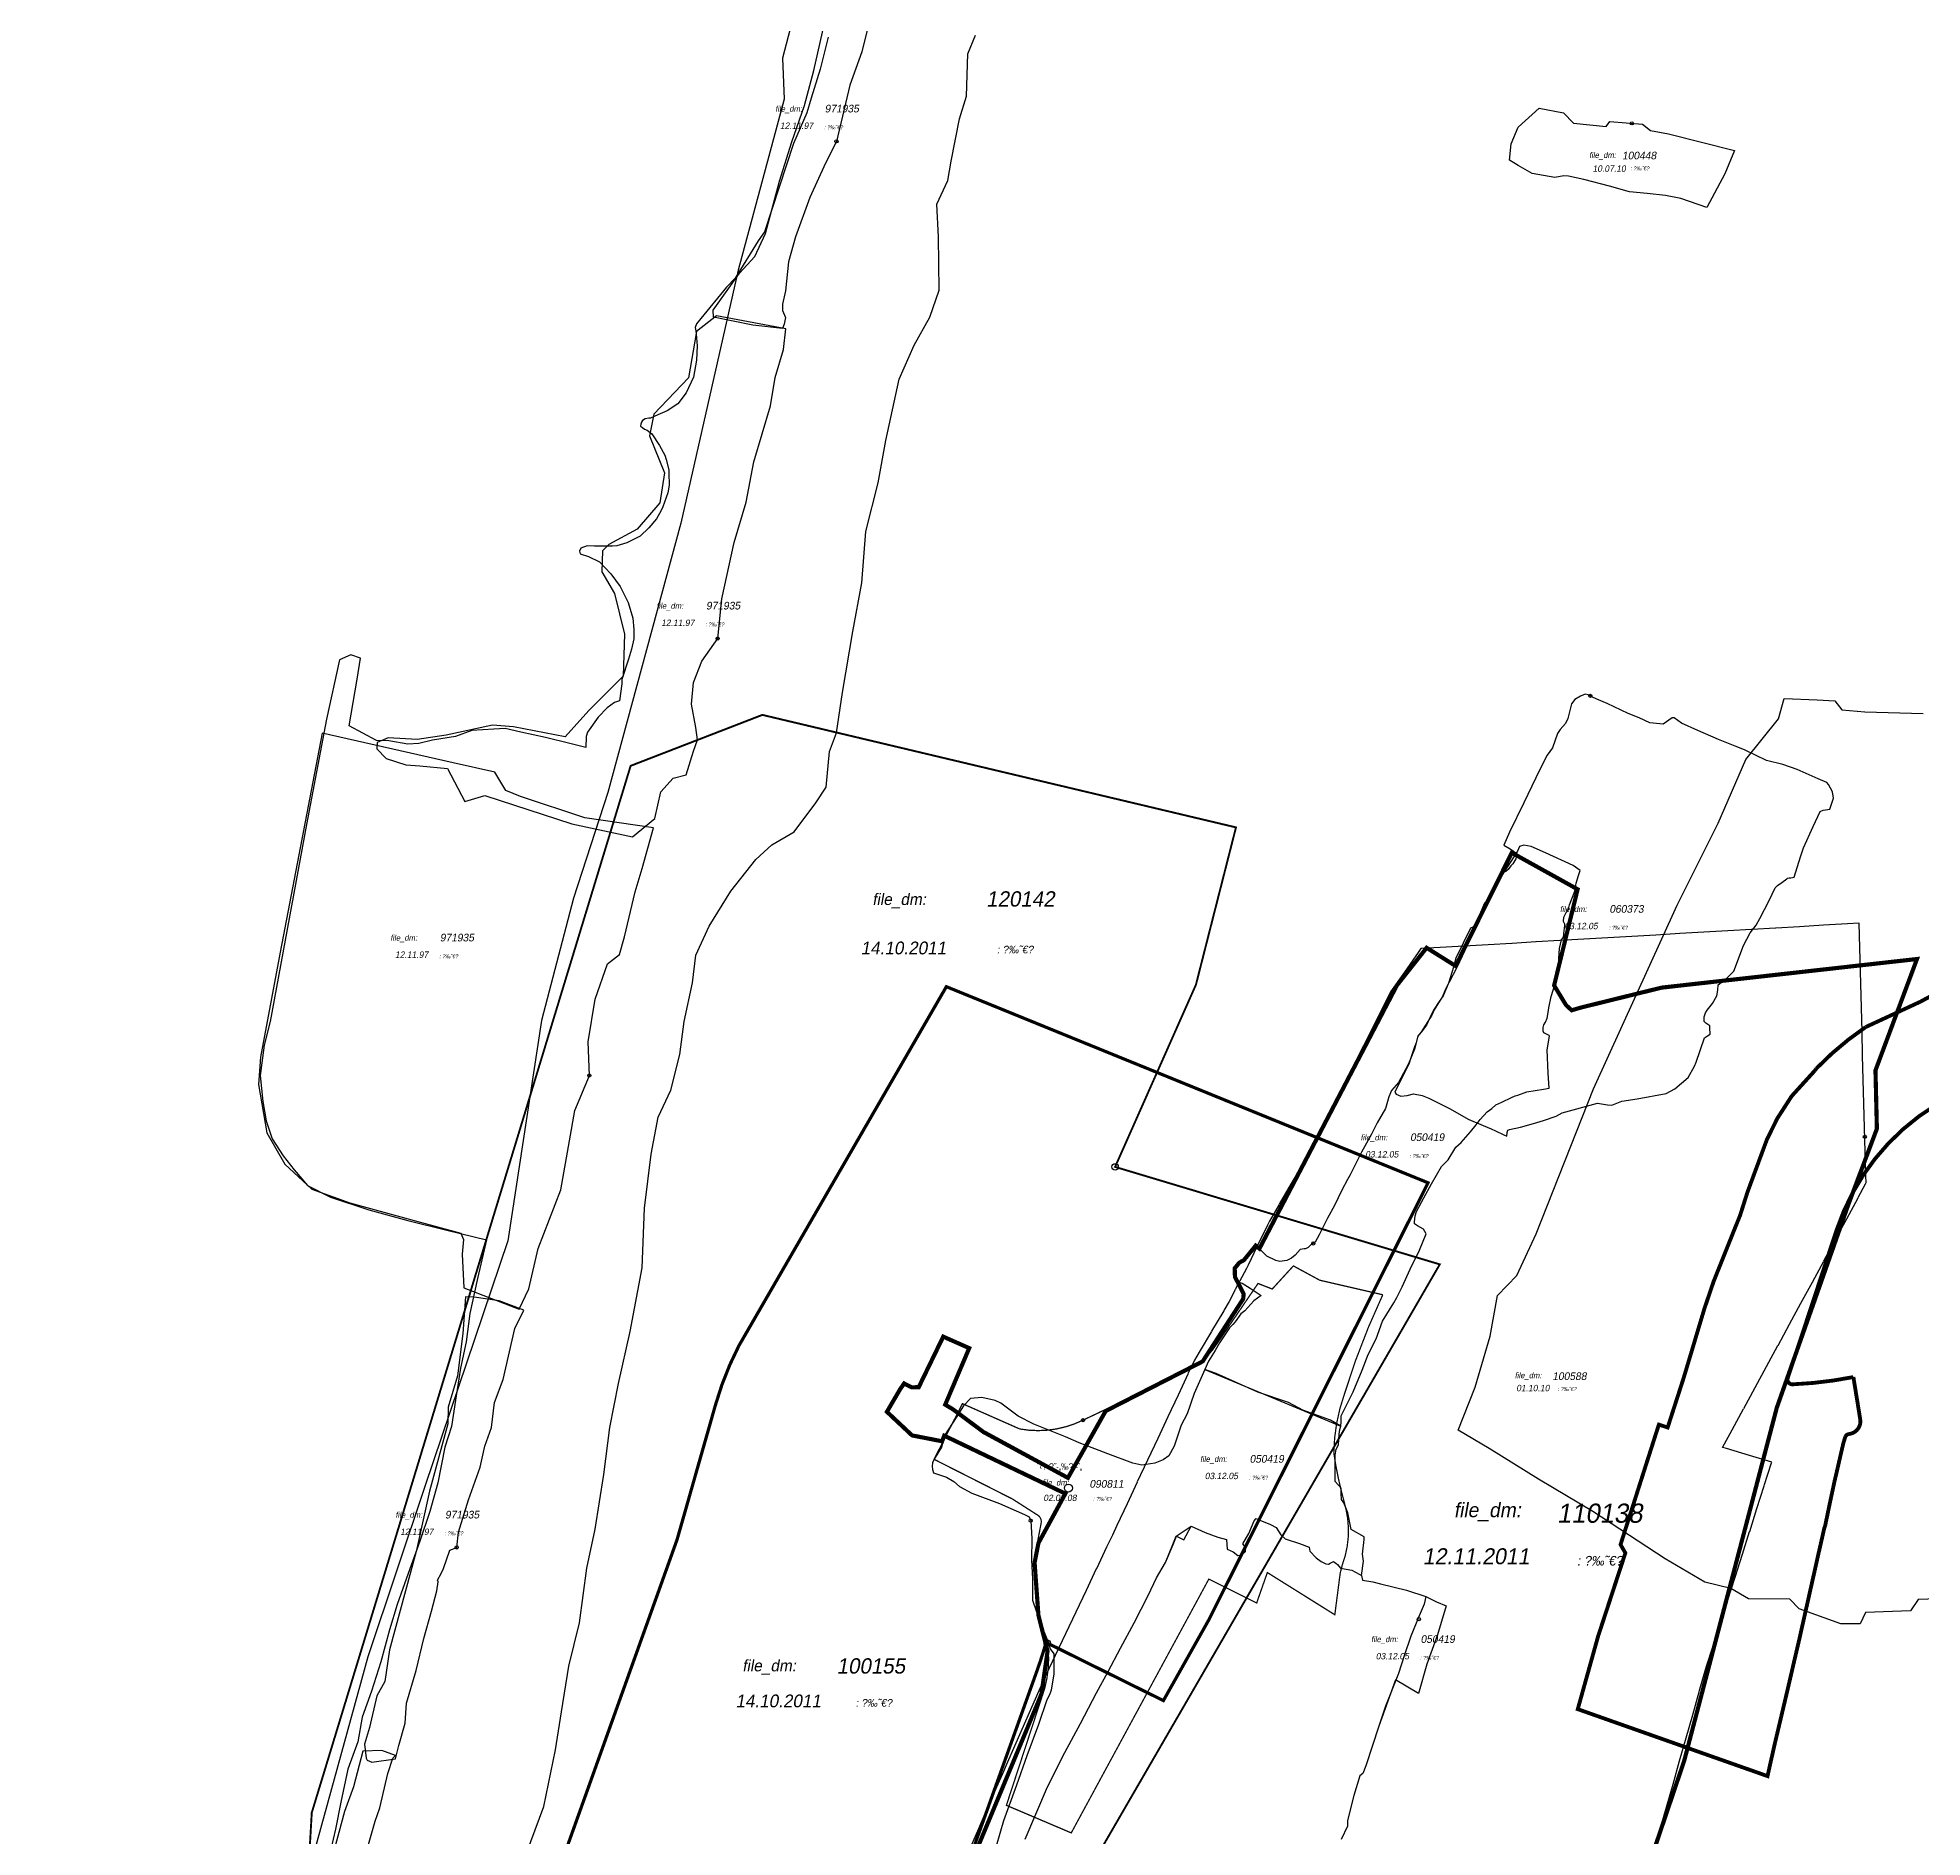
# Model space of a CAD drawing. Header units: metres. Extents: x 116000 to 284092, y 365136 to 804542.
# Drawn here: x 180128 to 183080, y 672943 to 675762 of the extents above; entities that cross this region are included whole.
import ezdxf
from ezdxf.enums import TextEntityAlignment as Align

# ---------------------------------------------------------------- set-up
doc = ezdxf.new("R2010")
doc.units = ezdxf.units.M
doc.header["$LTSCALE"] = 0.075
doc.linetypes.add('LTP001', pattern=[500, 500, 0])
for name, color, linetype in [('040669', 7, 'Continuous'), ('050419', 6, 'Continuous'), ('060373', 1, 'Continuous'), ('080610', 30, 'Continuous'), ('090457', 140, 'Continuous'), ('090811', 30, 'Continuous'), ('090812', 62, 'LTP001'), ('10', 7, 'Continuous'), ('100155', 62, 'Continuous'), ('100448', 62, 'Continuous'), ('100588', 62, 'LTP001'), ('100846', 62, 'Continuous'), ('120142', 92, 'Continuous'), ('120593', 71, 'Continuous'), ('4', 7, 'Continuous'), ('7', 7, 'Continuous'), ('971143', 5, 'Continuous'), ('971935', 5, 'Continuous'), ('GVUL MEDINA', 4, 'Continuous')]:
    doc.layers.add(name, color=color, linetype=linetype)
doc.layers.add('110138', color=71, linetype='Continuous', lineweight=20)
doc.styles.add('HEBTXT', font='HEBTXT.shx')
doc.styles.add('TECHNO', font='techno_w.shx')

# ---------------------------------------------------------------- blocks, each defined once
blk = doc.blocks.new('DM_AREA')
at = {"layer": '10'}
blk.add_circle((0, 0), 2.5, dxfattribs=at)
at = {"layer": '4', "style": 'HEBTXT', "oblique": 10}
blk.add_attdef('DATE', text='', height=10, dxfattribs=at).set_placement((9.9, 86.8), align=Align.RIGHT)
at = {"layer": '4', "style": 'HEBTXT', "oblique": 10, "flags": 8}
blk.add_attdef('DATAtxt', text='', height=6, dxfattribs=at).set_placement((41.8, 89.2), align=Align.MIDDLE)
at = {"layer": '7', "style": 'HEBTXT', "oblique": 10, "flags": 8}
blk.add_attdef('file_txt', text='', height=9, dxfattribs=at).set_placement((-28.4, 117.1), align=Align.MIDDLE)
at = {"layer": '7', "style": 'HEBTXT', "oblique": 10}
blk.add_attdef('FILE_DM', (28.1, 112.6), '', height=12, dxfattribs=at)

msp = doc.modelspace()

# ---------------------------------------------------------------- linework, layer by layer
at = {"layer": '040669', "flags": 128}
msp.add_lwpolyline([(181674.9, 672940.2), (181710.2, 673022.6), (181737.1, 673076), (181761.7, 673121.7), (181787, 673169.4), (181804.9, 673202.9), (181824.5, 673239.8), (181845.5, 673279.4), (181867.7, 673322.2), (181880.7, 673349.6), (181895, 673373.6), (181906.4, 673401.9), (181911.5, 673415), (181911.5, 673415), (181934.9, 673430.6), (181956.9, 673420.5), (181976.6, 673413.3), (181990.4, 673409.9), (181991.5, 673394.5), (182000.8, 673390.2), (182008.2, 673384.9), (182014.3, 673385.5), (182020.2, 673391), (182020.4, 673397.4), (182015.7, 673403), (182025.4, 673419.4), (182033.8, 673439.1), (182036.7, 673442.5), (182042.7, 673440.1), (182059.3, 673433.1), (182068, 673428.3), (182075.2, 673416.9), (182082.1, 673410.6), (182104.8, 673403.4), (182120, 673397.6), (182121, 673391.6), (182130.7, 673380.9), (182138.7, 673375.2), (182145.7, 673371.7), (182150.2, 673371.1), (182152.5, 673372.5), (182155, 673373.7), (182158.1, 673375.4), (182161.5, 673372.7), (182164, 673370.8), (182168.8, 673365.1), (182186.4, 673361.5), (182198.2, 673355.3), (182201.6, 673353.4), (182203.4, 673346.1), (182219.7, 673343.4), (182231.5, 673340.5), (182272.4, 673330.2), (182302.8, 673320.7), (182299.7, 673308.6), (182292.2, 673290), (182279.2, 673258.3), (182268.7, 673227.3), (182259.7, 673200.1), (182239.4, 673148.6), (182229, 673117.2), (182208.4, 673055.1), (182204.1, 673043.2), (182199.3, 673039.5), (182189.6, 673008.9), (182180.1, 672969.8), (182179.9, 672960.5), (182170, 672939.7)], dxfattribs=at)
at = {"layer": '050419', "color": 6, "flags": 128}
msp.add_lwpolyline([(182169.3, 673587.4), (182169.8, 673593.9), (182170.2, 673603.3), (182182.8, 673629.5), (182189, 673641.2), (182202.7, 673674.8), (182212.4, 673699.8), (182224.6, 673724.3), (182234.8, 673751.9), (182252.6, 673780.5), (182257.3, 673788.9), (182265.3, 673805.3), (182278.1, 673833.3), (182292.6, 673863), (182303.2, 673888.7), (182298.7, 673896.1), (182289.6, 673900.9), (182284.8, 673904.3), (182284.8, 673907.1), (182285.7, 673916.5), (182288.1, 673923.7), (182299.3, 673945.2), (182311.4, 673967.1), (182327.1, 673994), (182337.4, 674004.5), (182349.4, 674024.3), (182357.8, 674031.6), (182372.7, 674048.3), (182381.5, 674059.5), (182387.5, 674067.4), (182398.6, 674079.6), (182405.8, 674084.9), (182412.3, 674090.6), (182421.8, 674094.6), (182436.9, 674102.3), (182442.6, 674104.9), (182446.8, 674105.6), (182460.5, 674110.8), (182486.8, 674115.2), (182495.6, 674116.8), (182494.4, 674140.4), (182492.8, 674176.7), (182496, 674198.3), (182495.9, 674199.2), (182487.5, 674203.4), (182486.3, 674206), (182486.4, 674211.7), (182487.6, 674215.9), (182489.9, 674219.9), (182492.8, 674226.2), (182493.9, 674235.2), (182495.4, 674242.4), (182498.7, 674260.2), (182505.4, 674281.9), (182507.9, 674297.1), (182511.6, 674310.7), (182511, 674319.7), (182512.1, 674335.3), (182515.1, 674348.9), (182518.4, 674353.3), (182519.1, 674363.1), (182520.2, 674371.7), (182520.5, 674373.4), (182518, 674377.8), (182518.8, 674384.4), (182522.1, 674391.9), (182525.7, 674395.5), (182527.6, 674403.9), (182536, 674425.2), (182537.8, 674437.7), (182541.8, 674449.7), (182544.5, 674457.8), (182533.1, 674465.5), (182490, 674485.1), (182467.7, 674495), (182456.1, 674497.3), (182449.5, 674495), (182445.9, 674488.1), (182424.3, 674454.2), (182393.4, 674401.9), (182378.1, 674368.7), (182363.7, 674332.4), (182351, 674305.9), (182333.5, 674271.7), (182328.4, 674260.2), (182315.8, 674239.6), (182311.9, 674230.9), (182294.9, 674203.7), (182290, 674198.3), (182284.6, 674178), (182275.4, 674155), (182259.9, 674125.7), (182248.9, 674113), (182244.7, 674103.4), (182239.2, 674084.7), (182226.5, 674062.4), (182217.6, 674044.8), (182201.9, 674016.5), (182192.7, 673998.5), (182184.2, 673981), (182179.7, 673973.9), (182171, 673956.9), (182159.4, 673933), (182148.4, 673913.3), (182135.6, 673887.2), (182129.3, 673875.5), (182126.3, 673873.5), (182123.2, 673872), (182118.1, 673867.2), (182114.2, 673865.3), (182111.8, 673865.3), (182105.5, 673863.9), (182097.7, 673855), (182092.4, 673850.4), (182085.1, 673846.8), (182074, 673845.1), (182067.7, 673847), (182053.4, 673853.4), (182047.7, 673859.3), (182040.4, 673867.2), (182035.9, 673869.6), (182031.8, 673865.9), (182021.2, 673850.7), (182009.6, 673842.1), (182003.9, 673834.6), (182003.1, 673827.3), (182003.6, 673821.4), (182011.3, 673812.4), (182014.9, 673811.5), (182027.6, 673803.7), (182044.6, 673791.9), (182033.3, 673783.6), (182019.1, 673767.8), (182012.6, 673763.5), (182003.7, 673750.9), (182000.2, 673746.4), (181994.8, 673741.4), (181979.4, 673717.8), (181972.5, 673705.8), (181962.3, 673689.2), (181956.3, 673676.3)], close=True, dxfattribs=at)
for points in [[(181674.9, 672940.2), (181710.2, 673022.6), (181737.1, 673076), (181761.7, 673121.7), (181787, 673169.4), (181804.9, 673202.9), (181824.5, 673239.8), (181845.5, 673279.4), (181867.7, 673322.2), (181880.7, 673349.6), (181895, 673373.6), (181906.4, 673401.9), (181911.5, 673415), (181911.6, 673415), (181934.9, 673430.6), (181956.9, 673420.5), (181976.6, 673413.3), (181990.4, 673409.9), (181991.5, 673394.5), (182000.8, 673390.2), (182008.2, 673384.9), (182014.3, 673385.5), (182020.2, 673391), (182020.4, 673397.4), (182015.7, 673403), (182025.4, 673419.4), (182033.8, 673439.1), (182036.7, 673442.5), (182042.7, 673440.1), (182059.3, 673433.1), (182068, 673428.3), (182075.2, 673416.9), (182082.1, 673410.6), (182104.8, 673403.4), (182120, 673397.6), (182121, 673391.6), (182130.7, 673380.9), (182138.7, 673375.2), (182145.7, 673371.7), (182150.2, 673371.1), (182152.5, 673372.5), (182155, 673373.7), (182158.1, 673375.4), (182161.5, 673372.7), (182164, 673370.8), (182168.8, 673365.1), (182186.4, 673361.5), (182198.2, 673355.3), (182201.6, 673353.4), (182204.7, 673375.6), (182203.5, 673386.9), (182206.2, 673409.6), (182205.8, 673414.1), (182185.5, 673425.3), (182180.2, 673451.6), (182178.2, 673457), (182173.9, 673467.3), (182170.3, 673472.2), (182169.9, 673481.8), (182169.8, 673490.1), (182160.5, 673500.7), (182160.8, 673541.9), (182162, 673551.5), (182165.6, 673557.9), (182166.8, 673574.8), (182167.9, 673581.9), (182169.3, 673587.4), (182153, 673596.8), (182109.8, 673612.4), (182087.6, 673624.6), (182039.4, 673640.3), (181974.2, 673669.8), (181956.3, 673676.3), (181939.9, 673638.3), (181928.7, 673606.5), (181919.4, 673588.9), (181908.6, 673556.1), (181899.9, 673540.6), (181891, 673534.6), (181878, 673529.2), (181857.5, 673526.1), (181843.6, 673529.2), (181804.3, 673543.9), (181759.7, 673561.1), (181738.2, 673570.7), (181688.4, 673590.6), (181664.1, 673602.8), (181637.1, 673623.3), (181627.8, 673627.7), (181606.9, 673632.4), (181589.4, 673630.6), (181578.5, 673619.2), (181566.9, 673601), (181548.8, 673572.6), (181543.8, 673554.6), (181532.5, 673535.7), (181530.1, 673530.1), (181529.2, 673524.5), (181529.8, 673519.5), (181531.4, 673514.4), (181551.7, 673507.3), (181563.3, 673500.7), (181572.1, 673492.8), (181591.6, 673482.3), (181635, 673465.9), (181674.1, 673449), (181681.3, 673445.1), (181683.7, 673439.2), (181685.7, 673411.1), (181685.1, 673377.8), (181686.3, 673348.4), (181686.5, 673314.5), (181687.6, 673311.8), (181699.2, 673278.7), (181711.2, 673249.1), (181714.4, 673238.5), (181720.1, 673230.6), (181720, 673199.1), (181716, 673173.6), (181713.1, 673166.5), (181709.2, 673158.6), (181695.8, 673120.1), (181677.8, 673071.1), (181661.4, 673024.8), (181641.3, 672969.1), (181629.6, 672929.4)], [(181674.9, 672940.2), (181710.2, 673022.6), (181737.1, 673076), (181761.7, 673121.7), (181787, 673169.4), (181804.9, 673202.9), (181824.5, 673239.8), (181845.5, 673279.4), (181867.7, 673322.2), (181880.7, 673349.6), (181895, 673373.6), (181906.8, 673401.9), (181912, 673414.8), (181912, 673414.8), (181923.4, 673409.3), (181934.9, 673430.6), (181956.9, 673420.5), (181976.6, 673413.3), (181990.4, 673409.9), (181991.5, 673394.5), (182000.8, 673390.2), (182008.2, 673384.9), (182014.3, 673385.5), (182020.2, 673391), (182020.4, 673397.4), (182015.7, 673403), (182025.4, 673419.4), (182033.8, 673439.1), (182036.7, 673442.5), (182042.7, 673440.1), (182059.3, 673433.1), (182068, 673428.3), (182075.2, 673416.9), (182082.1, 673410.6), (182104.8, 673403.4), (182120, 673397.6), (182121, 673391.6), (182130.7, 673380.9), (182138.7, 673375.2), (182145.7, 673371.7), (182150.2, 673371.1), (182152.5, 673372.5), (182155, 673373.7), (182158.1, 673375.4), (182161.5, 673372.7), (182164, 673370.8), (182168.8, 673365.1), (182186.4, 673361.5), (182198.2, 673355.3), (182201.6, 673353.4), (182203.4, 673346.1), (182219.7, 673343.4), (182231.5, 673340.5), (182272.4, 673330.2), (182302.8, 673320.7), (182319.3, 673312.1), (182334.4, 673306), (182321, 673260.6), (182304.3, 673214.6), (182291, 673168.4), (182254.9, 673190.1), (182229, 673117.2), (182208.4, 673055.1), (182204.1, 673043.2), (182199.3, 673039.5), (182189.6, 673008.9), (182180.1, 672969.8), (182179.9, 672960.5), (182170, 672939.7)]]:
    msp.add_lwpolyline(points, dxfattribs=at)
at = {"layer": '060373', "color": 1, "flags": 128}
msp.add_lwpolyline([(182773.9, 674289.2), (182784.8, 674300), (182800.2, 674340.2), (182810.3, 674360), (182819.7, 674371.9), (182825.8, 674382.6), (182840.2, 674410.7), (182849.9, 674430.3), (182853.6, 674434.3), (182860.2, 674438.8), (182868.1, 674444.5), (182869.2, 674445.4), (182871.6, 674446), (182874.2, 674446.4), (182879.5, 674447.4), (182879.6, 674447.4), (182881.6, 674454.1), (182889.8, 674480.6), (182894.3, 674493), (182909.4, 674526.5), (182920.2, 674550), (182924.8, 674552.3), (182932.3, 674553.2), (182935.4, 674553.6), (182940.9, 674571.1), (182939.4, 674580.8), (182933.1, 674592.2), (182930.8, 674595.6), (182917.2, 674601.3), (182884.2, 674615.7), (182861.8, 674623.5), (182836.3, 674629.9), (182801.5, 674646.9), (182787.1, 674652.4), (182761.1, 674662.8), (182728.6, 674676.8), (182703.1, 674688.3), (182691.5, 674697), (182688.4, 674696.8), (182674.3, 674686.8), (182653.3, 674689.1), (182636.6, 674697), (182619.6, 674703.5), (182586.3, 674719), (182570.5, 674726.1), (182562.3, 674729.8), (182560.2, 674731.2), (182556.6, 674732.9), (182552.1, 674734), (182544.6, 674730.8), (182536, 674725.7), (182530.9, 674718.8), (182524.9, 674695.5), (182521.2, 674687.9), (182512.8, 674678.4), (182508.8, 674672.2), (182500.9, 674649.7), (182492.5, 674638.5), (182481.3, 674615.8), (182455.9, 674563.8), (182433.4, 674517.8), (182424.7, 674497.4), (182424.6, 674497.1), (182434.6, 674491.7), (182445, 674484.4), (182445.5, 674481.7), (182443.7, 674476), (182438.8, 674468.2), (182435.7, 674464.8), (182431.5, 674459.1), (182427.8, 674456.3), (182425, 674455.2), (182422.9, 674452.9), (182419.5, 674444.8), (182404.9, 674419.2), (182399.7, 674411.6), (182394.7, 674407.1), (182393.7, 674405.6), (182387.8, 674390.4), (182384.2, 674381.8), (182379.7, 674371.5), (182377.4, 674369.2), (182372.4, 674367.4), (182349.6, 674320.1), (182346, 674306.4), (182338.1, 674281.3), (182329.7, 674261.6), (182323.6, 674252.4), (182314.8, 674239.1), (182311.2, 674232.7), (182303.6, 674215.3), (182295.8, 674205), (182290.8, 674199.3), (182289.5, 674196), (182287.2, 674187.7), (182285, 674181.3), (182279.5, 674166), (182275.7, 674154.4), (182265.4, 674134), (182254.2, 674110.4), (182255.9, 674107.3), (182263.2, 674104), (182273.3, 674105.4), (182283, 674107.7), (182296.9, 674105.1), (182307.4, 674100.9), (182340.5, 674084.1), (182368.6, 674068.4), (182376.4, 674064.8), (182404.8, 674052.9), (182411.5, 674050), (182424.7, 674043.5), (182429.2, 674041.3), (182430, 674047.3), (182431.2, 674050.7), (182433.8, 674052), (182450.7, 674055.8), (182471.4, 674061.2), (182486.7, 674066.3), (182506.9, 674072.9), (182515.9, 674078.1), (182571.5, 674093.3), (182587, 674090.7), (182593.7, 674090), (182609.6, 674096.2), (182633.3, 674100.2), (182679, 674108.6), (182692.5, 674115.6), (182713.4, 674133.6), (182723.3, 674151.3), (182725.8, 674157.5), (182738.9, 674195.7), (182743.5, 674198.8), (182748, 674201.3), (182747.3, 674211.4), (182747.3, 674214.3), (182740.9, 674218.6), (182738.7, 674221.2), (182738.7, 674228.7), (182740.5, 674234.8), (182743, 674238.7), (182751.5, 674249.1), (182758.5, 674261.3), (182760.1, 674270.1), (182760.5, 674278.7), (182767.6, 674284.1), (182773.9, 674289.2)], close=True, dxfattribs=at)
at = {"layer": '090812', "const_width": 2, "flags": 128}
msp.add_lwpolyline([(181747.2, 672950.2), (181645.6, 672993.4), (181705.7, 673176.8, 0.101954), (181709.7, 673251.3, -0.104484), (181690.2, 673357.5, -0.049041), (181699.7, 673433.7, 0.060154), (181700.2, 673438.1, 0.250876), (181694.8, 673447.8), (181654.9, 673473.3), (181532.3, 673535.4), (181576.8, 673622.5), (181666.5, 673582.9, 0.160703), (181765.6, 673596.7), (181895, 673658.1), (181944.5, 673683.8, 0.09841), (181975.2, 673716.1), (182039.7, 673810.8), (182062, 673802.1), (182095.1, 673838.3), (182136.4, 673815.9), (182235.1, 673793.1, 0.035611), (182175, 673637.4, 0.081545), (182158.4, 673545.5, 0.026404), (182170, 673486.5), (182177.4, 673457.7, -0.147997), (182171.7, 673370), (182168.5, 673357.5), (182160, 673291.9), (182054.3, 673358), (182037.6, 673310.3), (181962.7, 673347.8)], format="xyb", close=True, dxfattribs=at)
at = {"layer": '100155', "color": 71, "const_width": 5}
msp.add_lwpolyline([(180818.4, 672539.3), (181128.8, 673406.7, 0.016477), (181130.8, 673413), (181190.1, 673621, -0.049701), (181226.6, 673713.2), (181551.6, 674275.7), (182306, 673968.5), (181962.7, 673284), (181891.5, 673157.4), (181707.8, 673248.5, -0.016477), (181693.7, 673204.6), (181383.3, 672337.2, -0.012513)], format="xyb", dxfattribs=at)
at = {"layer": '100448', "flags": 128}
msp.add_lwpolyline([(182479.8, 675652), (182518.4, 675644.6), (182533.6, 675628.4), (182584.9, 675622.9), (182590.7, 675630.8), (182641.8, 675626.5), (182654.4, 675616.9), (182682.8, 675611.6), (182785.9, 675585.5), (182770.9, 675548.9), (182742.7, 675496.2), (182701.7, 675510.3), (182678.1, 675515), (182649.2, 675518.1), (182621.3, 675520.8), (182590, 675529.7), (182550, 675539.8), (182525.8, 675545.1), (182518.7, 675545.7), (182504.6, 675543.4), (182469, 675549.2), (182447, 675562), (182433.7, 675570.1), (182436.1, 675596.1), (182447, 675621.8)], close=True, dxfattribs=at)
at = {"layer": '100588', "elevation": 24.8, "flags": 128}
msp.add_lwpolyline([(182669.3, 672954.4), (182741.8, 673210), (182844.4, 673530.8), (182767.4, 673554), (182991.4, 673966.8), (182992, 673968.9), (182981.2, 674375), (182294.7, 674335.3), (182247.3, 674267.5), (182166.5, 674106.6), (182114.1, 674005.5), (182057.6, 673908.4), (182024.1, 673839.5), (181994.4, 673782.5), (181940.2, 673690.6), (181811.6, 673416.6), (181707.3, 673197.4), (181641, 673046.3), (181576.5, 672898.7), (181530.7, 672792.7), (181480.9, 672678.9), (181340.4, 672145.5), (181307.4, 672108.2), (181296.1, 671985.3), (181332.4, 671892.4), (181435.4, 671855.8), (181548.9, 671834.5), (181654.7, 671850), (181827.4, 671873.7), (181954.4, 671861.5), (182033.9, 671780.8), (182307.5, 671631.4), (182361.8, 671839.4), (182397.2, 671830.4), (182400, 671844.1), (182388.6, 671850.1), (182340.3, 671880.6), (182306.8, 671921), (182294.5, 671958), (182287, 672053.6), (182287.5, 672127.5), (182290.5, 672198.1), (182297.1, 672261.2), (182319, 672398.9), (182353.6, 672390.4), (182368.2, 672442.4), (182378.5, 672476.2), (182426.7, 672465.7), (182474.5, 672454.6), (182493.1, 672450.3)], close=True, dxfattribs=at)
at = {"layer": '100846', "color": 71, "linetype": 'Continuous', "lineweight": -3, "flags": 128}
msp.add_lwpolyline([(183164.2, 673318.8), (183073.6, 673315.9), (183061.9, 673298.1), (182991.2, 673295.5), (182982.7, 673277.5), (182952.6, 673277.5), (182887.4, 673301.3), (182872.6, 673316.1), (182807.9, 673317), (182780.4, 673333), (182739.6, 673343), (182677.4, 673379.4), (182564, 673453.6), (182479.2, 673504.2), (182401.6, 673552.3), (182353.1, 673581.1), (182380, 673648.2), (182403.4, 673728.5), (182414.8, 673791.8), (182445, 673823.4), (182475.2, 673888.7), (182565.2, 674115.7), (182696.4, 674403.5), (182760.6, 674531.8), (182803.7, 674631.6), (182854.9, 674695), (182863.9, 674726.9), (182915.7, 674724.9), (182943, 674723.5), (182954.1, 674709.2), (182990, 674706.4), (183081.7, 674703.7)], dxfattribs=at)
at = {"layer": '110138', "const_width": 6.5, "flags": 128}
msp.add_lwpolyline([(181574.7, 672864.9), (181700.5, 673167.6), (181710.1, 673234.7), (181695.8, 673291), (181689.8, 673373.4), (181695.8, 673404.1), (181738, 673481.6), (181548.2, 673572.4), (181545, 673563.6), (181497.9, 673572.8), (181458.5, 673609.8), (181479.3, 673645.3), (181485.4, 673654.2), (181496.9, 673648.2), (181508.3, 673648.3), (181546.7, 673727.5), (181587.4, 673709.5), (181549.8, 673621), (181562.2, 673613.5), (181609.8, 673578.1), (181742, 673506.3), (181801.1, 673611), (181953, 673688.7), (182016.4, 673786.5), (182017.3, 673794.4), (182003.6, 673821.1), (182003.2, 673834.6), (182010.5, 673843.5), (182017.5, 673847.2), (182036.1, 673870.1), (182041.9, 673865.4), (182257.3, 674277.8), (182303.8, 674336.6), (182349.2, 674308.1), (182437.2, 674485.5), (182540.3, 674428.2), (182503.5, 674277.6), (182522.1, 674246.9), (182531, 674238.7), (182545.5, 674243), (182671.9, 674274.2), (183071.8, 674319), (183006.8, 674144.6), (183009, 674053.1), (182964.2, 673934.1), (182852.3, 673616.4), (182707.2, 673063.1), (182500.1, 672450.9)], dxfattribs=at)
at = {"layer": '120142', "const_width": 3, "flags": 128}
msp.add_lwpolyline([(182005.2, 674525.2), (181263.4, 674701.4), (181057.1, 674621.6), (180557.7, 672981.9), (180550.2, 672853.4), (180441.6, 672546.6), (181588, 672280.6), (181778.3, 672897.8), (182324.4, 673840.7), (181815.9, 673993.4), (181942.5, 674278.8)], close=True, dxfattribs=at)
at = {"layer": '120593', "color": 71, "const_width": 6}
msp.add_lwpolyline([(183129.6, 674106, 0.200589), (182945.8, 673894.2), (182869.4, 673662.7, 0.524109), (182876.8, 673652.8, 0.038871), (182972.2, 673664.2), (182981.3, 673608), (182982, 673603.4), (182982.9, 673598, -0.428119), (182965.4, 673575, 0.24342), (182959.7, 673571.1), (182958.3, 673566.6), (182956.2, 673559.7), (182955.6, 673556.9), (182952.4, 673543), (182944.9, 673510.4), (182942.6, 673500.7), (182939.3, 673485.2), (182935.2, 673466.1), (182929.8, 673440.1), (182929.3, 673437.9), (182928.9, 673435.8), (182928.1, 673431.6), (182926.6, 673427.5), (182924.2, 673416.8), (182917.6, 673387.8), (182911.6, 673360.9), (182907.4, 673342.3), (182899.8, 673308.4), (182887.1, 673251.8), (182879.8, 673220.5), (182868.5, 673171.8), (182848.1, 673085.6), (182837.7, 673039.1), (182807.3, 673049.9), (182803.7, 673051.1), (182540.5, 673144), (182572.4, 673258.3), (182612.4, 673380.4), (182615.1, 673388.6), (182607.5, 673401.8), (182667.5, 673589.7), (182681.3, 673585.2), (182691.7, 673617.4), (182704.6, 673657.4), (182706.6, 673663.6), (182738.8, 673771.2), (182753.7, 673815.1), (182794.8, 673917.6), (182806.4, 673954.1), (182836.8, 674036.4), (182853.1, 674069.4), (182875.5, 674104.2), (182912, 674144.4, -0.001603), (182914.1, 674147.4, -0.05219), (182991.4, 674212.4), (183077.5, 674252.3), (183148.4, 674290.9)], format="xyb", dxfattribs=at)
at = {"layer": '971143', "color": 5, "flags": 128}
for points in [[(181366.3, 675763.1), (181354, 675713.1), (181339.6, 675667.2), (181333, 675644.5), (181312.2, 675596.3), (181289.5, 675528.2), (181266.5, 675458), (181257, 675443.9), (181220.9, 675385.3), (181207.4, 675371.3), (181167, 675322.3), (181160, 675314.1), (181158.2, 675308.1), (181159, 675303.2), (181159.7, 675298.3), (181161.1, 675279.3), (181160.3, 675257.1), (181155.3, 675230.3), (181144.2, 675206.1), (181130.8, 675188.5), (181114.3, 675177.8), (181099.9, 675171.5), (181088.4, 675166.4), (181085.6, 675166), (181079.7, 675165.2), (181075.6, 675162.4), (181074, 675160.1), (181072.9, 675156.6), (181072.8, 675153.8), (181075.6, 675151.6), (181078.9, 675148.9), (181083, 675147.6), (181090.3, 675141.7), (181102.1, 675123.5), (181110.7, 675108.1), (181112.5, 675101.7), (181116.8, 675085.3), (181117.1, 675079.8), (181117.4, 675061.1), (181115.6, 675049), (181107.5, 675027.3), (181105.1, 675021.8), (181097.7, 675008.3), (181085.7, 674994.3), (181072, 674981.6), (181051, 674971.1), (181035.6, 674966), (181028.8, 674965.6), (181000.6, 674965.6), (180988.9, 674966.4), (180979.2, 674962.8), (180976.8, 674957.9), (180978, 674953.5), (180991.3, 674949.5), (181008.2, 674941), (181026.2, 674922.3), (181040.6, 674902.6), (181053.3, 674877.6), (181060.3, 674853.1), (181061.9, 674835), (181061.9, 674820.6), (181058.7, 674804.1), (181053.9, 674788.5), (181043.5, 674756.7), (181043.1, 674750.2), (181039.8, 674723.2), (181031.8, 674720.7), (181020.1, 674712.4), (181006.2, 674697.9), (180989.6, 674674.4), (180987.5, 674667.4), (180986.8, 674650.1), (180961.9, 674656.4), (180923.8, 674666), (180885.1, 674674.4), (180860.8, 674679.9), (180842.8, 674679.2), (180808.4, 674676.8), (180782.9, 674667.4), (180746.8, 674662), (180725.4, 674656.7), (180708, 674655.3), (180678.5, 674660.7), (180659.2, 674661.4), (180616.3, 674684.2), (180628.9, 674757.4), (180633.9, 674790.2), (180618.8, 674795.3), (180601.1, 674787.7), (180580.8, 674694.7), (180549.4, 674529.7), (180492.4, 674221.2), (180483.2, 674184.3), (180476.9, 674136.5), (180480.9, 674095.7), (180486.1, 674065.7), (180495.8, 674037.2), (180512.7, 674010.9), (180529.9, 673988.7), (180551, 673964), (180586.8, 673946.1), (180646.8, 673926), (180707.9, 673909.3), (180769.2, 673894.1), (180831.1, 673879.4), (180817.3, 673818.6), (180805, 673763.6), (180799.3, 673719.5), (180790.7, 673678), (180782.8, 673628), (180776.3, 673587), (180766.3, 673554.3), (180755.1, 673498.6), (180742.8, 673453.7), (180726.7, 673407), (180708.5, 673356.4), (180691.4, 673307.9), (180679.2, 673268.1), (180666.1, 673218), (180651.1, 673172.2), (180636.4, 673131.3), (180629.6, 673092.9), (180614.1, 673050.2), (180603.1, 672998.2), (180594.9, 672956), (180583.7, 672908.8)], [(180894, 672918.6), (180921, 672991.3), (180939.3, 673080.4), (180949, 673139.7), (180960.4, 673211.1), (180977.2, 673279), (180988.4, 673364.6), (181001.7, 673425.7), (181014.9, 673511.4), (181024.3, 673585.3), (181038.3, 673654.2), (181056.6, 673735.7), (181075.2, 673835.4), (181078.6, 673928.8), (181089.2, 674013.2), (181100.2, 674071.5), (181120.1, 674113.4), (181134.1, 674169.4), (181141.2, 674221.3), (181153.8, 674281.6), (181159, 674324.8), (181180, 674370.6), (181213.9, 674425.5), (181253.3, 674474.9), (181278, 674497.7), (181313, 674518), (181346.9, 674563.6), (181363.2, 674588.4), (181368.4, 674644.3), (181379.7, 674673.3), (181389, 674736.5), (181405, 674831.8), (181419, 674908.5), (181425.7, 674988.6), (181444.8, 675064.7), (181456.6, 675131.3), (181477.7, 675227.5), (181501.4, 675280.6), (181525.9, 675324.4), (181540.2, 675366.6), (181539.4, 675450), (181536.7, 675501.6), (181554, 675538.5), (181559, 675569), (181572, 675635.1), (181582.9, 675670.8), (181585.1, 675736.7), (181597.2, 675766.3)]]:
    msp.add_lwpolyline(points, dxfattribs=at)
at = {"layer": '971935', "color": 5, "flags": 128}
for points in [[(181429.1, 675780.2), (181419.2, 675739.8), (181400.4, 675687.7), (181379.4, 675599.7), (181362.4, 675565.8), (181337.8, 675511.9), (181315.5, 675450), (181304.4, 675411.3), (181299.7, 675365.7), (181294.9, 675344.5), (181294.9, 675334.6), (181299.6, 675324), (181297.8, 675313.5), (181294.9, 675306.5), (181248.6, 675311.7), (181187.1, 675324.6), (181186.5, 675335.2), (181227.5, 675393.1), (181251.5, 675419.5), (181268.1, 675455.6), (181290.4, 675537.6), (181309.4, 675598.8), (181329.3, 675656.1), (181344, 675710.6), (181370.3, 675826.6)], [(180645.5, 672928.2), (180657.1, 672968.6), (180664.4, 672989.6), (180676.9, 673043.3), (180684.5, 673067.3), (180688.6, 673071.6), (180667.3, 673079.2), (180637.7, 673078.1), (180623.1, 673022.5), (180608.8, 672983.7), (180591.1, 672917.9)]]:
    msp.add_lwpolyline(points, dxfattribs=at)
for points in [[(180659.8, 674648.2), (180674.3, 674632.9), (180704.8, 674623), (180727, 674621.5), (180770.5, 674617.6), (180797.2, 674565.8), (180828.5, 674574.9), (180965.1, 674530.7), (181059.8, 674510.3), (181095, 674539), (181104.3, 674580.8), (181123.8, 674602.1), (181144.2, 674607.7), (181155.4, 674644.8), (181161.9, 674662.4), (181159.1, 674681.9), (181152.6, 674718.1), (181155.4, 674752.4), (181168.4, 674785.8), (181193.5, 674821.1), (181200, 674883.2), (181219.2, 674971.6), (181237.8, 675034.7), (181249.8, 675097.8), (181276.3, 675185.3), (181283.7, 675229.9), (181296.7, 675273.5), (181300.4, 675305.9), (181191.8, 675326.3), (181160.4, 675302), (181147.6, 675229.5), (181093.5, 675172.6), (181086.4, 675138.5), (181109.9, 675080.6), (181102.8, 675033.7), (181067.2, 674992.5), (181023.1, 674968.3), (181013.2, 674958.4), (181011.8, 674925.7), (181031.7, 674891.6), (181047.3, 674827.7), (181045.6, 674762.1), (180991.5, 674708.1), (180954.5, 674666.9), (180873.5, 674682.5), (180840.8, 674685.3), (180768.3, 674669.7), (180722.8, 674662.6), (180677.2, 674665.4), (180660.2, 674658.3)], [(180795.2, 673879.8), (180793.3, 673856.5), (180795.8, 673803.8), (180882.4, 673770.5), (180897.8, 673802.3), (180912.2, 673865.5), (180947.6, 673957.3), (180961.5, 674034.4), (180969.9, 674081.6), (180992.5, 674136.6), (180990.6, 674189.3), (181001.4, 674256), (181020.7, 674311.4), (181039.8, 674326), (181047.4, 674353.9), (181064, 674424.5), (181075.2, 674460.8), (181093, 674524.3), (180985.6, 674540.2), (180884.5, 674573.8), (180861.4, 674583.2), (180844.3, 674611.8), (180779.4, 674626.4), (180573.9, 674672.7), (180508.1, 674329.5), (180477.6, 674165.1), (180474.3, 674122.5), (180487.4, 674047), (180515.3, 673997.8), (180558, 673958.5), (180617.1, 673937.2), (180723.7, 673907.7), (180791, 673889.6)], [(180644.2, 673064), (180651.5, 673061.1), (180688.7, 673066.3), (180694.3, 673087), (180703.8, 673122), (180706.2, 673153.5), (180721.1, 673204.5), (180733.4, 673254.6), (180745.3, 673297.6), (180753.4, 673329.1), (180755.7, 673343.6), (180754.8, 673346.2), (180760.4, 673356.4), (180764.2, 673364.1), (180774, 673393), (180784.7, 673397.3), (180787.7, 673421.2), (180803.2, 673471.7), (180821.5, 673523.3), (180828.8, 673555.7), (180839.3, 673585.4), (180844, 673624.1), (180857.6, 673660.3), (180875.5, 673740.5), (180889.6, 673769), (180851.2, 673783.5), (180812, 673789.5), (180798.4, 673789.9), (180794.1, 673732.4), (180785.9, 673666.2), (180771.4, 673616.8), (180770.6, 673590.7), (180741.9, 673485.3), (180721.2, 673390.9), (180679.3, 673236.9), (180672.1, 673187.3), (180659.6, 673165.1), (180648.2, 673115.4), (180640.4, 673089.1), (180642.8, 673067.5)]]:
    msp.add_lwpolyline(points, close=True, dxfattribs=at)
at = {"layer": 'GVUL MEDINA', "color": 4}
msp.add_lwpolyline([(181445.2, 676304.9), (181295, 675730), (181297.5, 675666.1), (181225.7, 675397.8), (181135.8, 675001.8), (181021.5, 674580.1), (180967.6, 674414.1), (180917.6, 674222.5), (180864.8, 673877.5), (180735.3, 673494.2), (180645.5, 673226), (180540.2, 672842.8), (180474.8, 672600), (180474.7, 672548.9), (180275.9, 671961.2), (180232.3, 671795.2), (180128.4, 671514.2)], dxfattribs=at)

# ---------------------------------------------------------------- block references
at = {"layer": '050419', "color": 7}
ref = msp.add_blockref('DM_AREA', (182126.3, 673873.5), dxfattribs=at)
ref.add_attrib('FILE_DM', '050419', (182277.9, 674033.9), dxfattribs={"layer": '7', "color": 1, "height": 12, "style": 'HEBTXT', "oblique": 10})
ref.add_attrib('DATE', '03.12.05', dxfattribs={"layer": '4', "color": 1, "height": 10, "style": 'HEBTXT', "oblique": 10}).set_placement((182259.7, 674008.1), align=Align.RIGHT)
ref.add_attrib('file_txt', 'file_dm:', dxfattribs={"layer": '7', "color": 1, "height": 9, "style": 'HEBTXT', "oblique": 10}).set_placement((182221.4, 674038.4), align=Align.MIDDLE)
ref.add_attrib('DATAtxt', ': \x8a‰˜€\x9a', dxfattribs={"layer": '4', "color": 1, "height": 6, "style": 'HEBTXT', "oblique": 10}).set_placement((182291.6, 674010.5), align=Align.MIDDLE)
ref = msp.add_blockref('DM_AREA', (181683.7, 673439.2), dxfattribs=at)
ref.add_attrib('FILE_DM', '050419', (182026.6, 673530.1), dxfattribs={"layer": '7', "color": 1, "height": 12, "style": 'HEBTXT', "oblique": 10})
ref.add_attrib('DATE', '03.12.05', dxfattribs={"layer": '4', "color": 1, "height": 10, "style": 'HEBTXT', "oblique": 10}).set_placement((182008.4, 673504.3), align=Align.RIGHT)
ref.add_attrib('file_txt', 'file_dm:', dxfattribs={"layer": '7', "color": 1, "height": 9, "style": 'HEBTXT', "oblique": 10}).set_placement((181970.1, 673534.7), align=Align.MIDDLE)
ref.add_attrib('DATAtxt', ': \x8a‰˜€\x9a', dxfattribs={"layer": '4', "color": 1, "height": 6, "style": 'HEBTXT', "oblique": 10}).set_placement((182040.3, 673506.8), align=Align.MIDDLE)
ref = msp.add_blockref('DM_AREA', (182291.6, 673285.1), dxfattribs=at)
ref.add_attrib('FILE_DM', '050419', (182294.4, 673247.8), dxfattribs={"layer": '7', "color": 1, "height": 12, "style": 'HEBTXT', "oblique": 10})
ref.add_attrib('DATE', '03.12.05', dxfattribs={"layer": '4', "color": 1, "height": 10, "style": 'HEBTXT', "oblique": 10}).set_placement((182276.3, 673222), align=Align.RIGHT)
ref.add_attrib('file_txt', 'file_dm:', dxfattribs={"layer": '7', "color": 1, "height": 9, "style": 'HEBTXT', "oblique": 10}).set_placement((182238, 673252.4), align=Align.MIDDLE)
ref.add_attrib('DATAtxt', ': \x8a‰˜€\x9a', dxfattribs={"layer": '4', "color": 1, "height": 6, "style": 'HEBTXT', "oblique": 10}).set_placement((182308.1, 673224.5), align=Align.MIDDLE)
at = {"layer": '060373', "color": 7}
ref = msp.add_blockref('DM_AREA', (182560.2, 674731.2), dxfattribs=at)
ref.add_attrib('FILE_DM', '060373', (182590.1, 674391.5), dxfattribs={"layer": '7', "color": 1, "height": 12, "style": 'HEBTXT', "oblique": 10})
ref.add_attrib('DATE', '03.12.05', dxfattribs={"layer": '4', "color": 1, "height": 10, "style": 'HEBTXT', "oblique": 10}).set_placement((182571.9, 674365.7), align=Align.RIGHT)
ref.add_attrib('file_txt', 'file_dm:', dxfattribs={"layer": '7', "color": 1, "height": 9, "style": 'HEBTXT', "oblique": 10}).set_placement((182533.6, 674396.1), align=Align.MIDDLE)
ref.add_attrib('DATAtxt', ': \x8a‰˜€\x9a', dxfattribs={"layer": '4', "color": 1, "height": 6, "style": 'HEBTXT', "oblique": 10}).set_placement((182603.8, 674368.2), align=Align.MIDDLE)
at = {"layer": '080610', "color": 30}
ref = msp.add_blockref('DM_AREA', (182625.2, 675627.9), dxfattribs=at)
ref.add_attrib('FILE_DM', '100448', (182609.9, 675571.6), dxfattribs={"layer": '7', "color": 62, "height": 12, "style": 'HEBTXT', "oblique": 10})
ref.add_attrib('DATE', '10.07.10', dxfattribs={"layer": '4', "color": 62, "height": 10, "style": 'HEBTXT', "oblique": 10}).set_placement((182615.7, 675552.1), align=Align.RIGHT)
ref.add_attrib('file_txt', 'file_dm:', dxfattribs={"layer": '7', "color": 62, "height": 9, "style": 'HEBTXT', "oblique": 10}).set_placement((182579.4, 675577.2), align=Align.MIDDLE)
ref.add_attrib('DATAtxt', ': \x8a‰˜€\x9a', dxfattribs={"layer": '4', "color": 62, "height": 6, "style": 'HEBTXT', "oblique": 10}).set_placement((182637.7, 675557.5), align=Align.MIDDLE)
at = {"layer": '090457', "color": 140}
ref = msp.add_blockref('DM_AREA', (182990.1, 674040.5, 24.8), dxfattribs=at)
ref.add_attrib('FILE_DM', '100588', (182500.7, 673659.6, 24.8), dxfattribs={"layer": '7', "color": 62, "height": 12, "style": 'HEBTXT', "oblique": 10})
ref.add_attrib('DATE', '01.10.10', dxfattribs={"layer": '4', "color": 62, "height": 10, "style": 'HEBTXT', "oblique": 10}).set_placement((182496.2, 673642, 24.8), align=Align.RIGHT)
ref.add_attrib('file_txt', 'file_dm:', dxfattribs={"layer": '7', "color": 62, "height": 9, "style": 'HEBTXT', "oblique": 10}).set_placement((182462.9, 673665.7, 24.8), align=Align.MIDDLE)
ref.add_attrib('DATAtxt', ': \x8a‰˜€\x9a', dxfattribs={"layer": '4', "color": 62, "height": 6, "style": 'HEBTXT', "oblique": 10}).set_placement((182523.6, 673645.6, 24.8), align=Align.MIDDLE)
at = {"layer": '090811'}
ref = msp.add_blockref('DM_AREA', (181765.6, 673596.7), dxfattribs=at)
ref.add_attrib('FILE_DM', '090811', (181775.7, 673490.9), dxfattribs={"layer": '7', "color": 30, "height": 12, "style": 'HEBTXT', "oblique": 10})
ref.add_attrib('DATE', '02.08.08', dxfattribs={"layer": '4', "color": 30, "height": 10, "style": 'HEBTXT', "oblique": 10}).set_placement((181755.6, 673470), align=Align.RIGHT)
ref.add_attrib('file_txt', 'file_dm:', dxfattribs={"layer": '7', "color": 30, "height": 9, "style": 'HEBTXT', "oblique": 10}).set_placement((181722.6, 673497.8), align=Align.MIDDLE)
ref.add_attrib('DATAtxt', ': \x8a‰˜€\x9a', dxfattribs={"layer": '4', "color": 30, "height": 6, "style": 'HEBTXT', "oblique": 10}).set_placement((181796, 673473.6), align=Align.MIDDLE)
at = {"layer": '100155', "linetype": 'Continuous', "lineweight": -3}
ref = msp.add_blockref('DM_AREA', (181709.6, 673247.6), dxfattribs=dict(at, xscale=2, yscale=2, zscale=2))
ref.add_attrib('FILE_DM', '100155', (181379.8, 673199.7), dxfattribs={"layer": '7', "color": 71, "height": 24, "style": 'HEBTXT', "oblique": 10})
ref.add_attrib('DATE', '14.10.2011', dxfattribs={"layer": '4', "color": 71, "height": 20, "style": 'HEBTXT', "oblique": 10}).set_placement((181355.2, 673146.9), align=Align.RIGHT)
ref.add_attrib('file_txt', 'file_dm:', dxfattribs={"layer": '7', "color": 71, "height": 18, "style": 'HEBTXT', "oblique": 10}).set_placement((181274.1, 673210.1), align=Align.MIDDLE)
ref.add_attrib('DATAtxt', ': \x8a‰˜€\x9a', dxfattribs={"layer": '4', "color": 71, "height": 12, "style": 'HEBTXT', "oblique": 10}).set_placement((181438, 673154), align=Align.MIDDLE)
at = {"layer": '110138', "color": 7}
ref = msp.add_blockref('DM_AREA', (181742.8, 673490.4), dxfattribs=dict(at, xscale=2.5, yscale=2.5, zscale=2.5))
ref.add_attrib('FILE_DM', '110138', (182507.8, 673436), dxfattribs={"layer": '7', "color": 71, "height": 30, "style": 'HEBTXT', "oblique": 10})
ref.add_attrib('DATE', '12.11.2011', dxfattribs={"layer": '4', "color": 71, "height": 25, "style": 'HEBTXT', "oblique": 10}).set_placement((182465, 673371), align=Align.RIGHT)
ref.add_attrib('file_txt', 'file_dm:', dxfattribs={"layer": '7', "color": 71, "height": 22.5, "style": 'HEBTXT', "oblique": 10}).set_placement((182399, 673453.3), align=Align.MIDDLE)
ref.add_attrib('DATAtxt', ': \x8a‰˜€\x9a', dxfattribs={"layer": '4', "color": 71, "height": 15, "style": 'HEBTXT', "oblique": 10}).set_placement((182574.9, 673376.7), align=Align.MIDDLE)
at = {"layer": '120142', "color": 7}
ref = msp.add_blockref('DM_AREA', (181815.9, 673993.4), dxfattribs=dict(at, xscale=2, yscale=2, zscale=2))
ref.add_attrib('FILE_DM', '120142', (181613.9, 674401.1), dxfattribs={"layer": '7', "color": 92, "height": 24, "style": 'HEBTXT', "oblique": 10})
ref.add_attrib('DATE', '14.10.2011', dxfattribs={"layer": '4', "color": 92, "height": 20, "style": 'HEBTXT', "oblique": 10}).set_placement((181551.3, 674326.3), align=Align.RIGHT)
ref.add_attrib('file_txt', 'file_dm:', dxfattribs={"layer": '7', "color": 92, "height": 18, "style": 'HEBTXT', "oblique": 10}).set_placement((181477.7, 674410.5), align=Align.MIDDLE)
ref.add_attrib('DATAtxt', ': \x8a‰˜€\x9a', dxfattribs={"layer": '4', "color": 92, "height": 12, "style": 'HEBTXT', "oblique": 10}).set_placement((181659.2, 674334), align=Align.MIDDLE)
at = {"layer": '971935', "color": 7}
ref = msp.add_blockref('DM_AREA', (181379.4, 675599.7), dxfattribs=at)
ref.add_attrib('FILE_DM', '971935', (181361.1, 675645.1), dxfattribs={"layer": '7', "color": 5, "height": 12, "style": 'HEBTXT', "oblique": 10})
ref.add_attrib('DATE', '12.11.97', dxfattribs={"layer": '4', "color": 5, "height": 10, "style": 'HEBTXT', "oblique": 10}).set_placement((181343, 675619.3), align=Align.RIGHT)
ref.add_attrib('file_txt', 'file_dm:', dxfattribs={"layer": '7', "color": 5, "height": 9, "style": 'HEBTXT', "oblique": 10}).set_placement((181304.7, 675649.7), align=Align.MIDDLE)
ref.add_attrib('DATAtxt', ': \x8a‰˜€\x9a', dxfattribs={"layer": '4', "color": 5, "height": 6, "style": 'HEBTXT', "oblique": 10}).set_placement((181374.8, 675621.8), align=Align.MIDDLE)
ref = msp.add_blockref('DM_AREA', (181193.5, 674821.1), dxfattribs=at)
ref.add_attrib('FILE_DM', '971935', (181175.2, 674866.5), dxfattribs={"layer": '7', "color": 5, "height": 12, "style": 'HEBTXT', "oblique": 10})
ref.add_attrib('DATE', '12.11.97', dxfattribs={"layer": '4', "color": 5, "height": 10, "style": 'HEBTXT', "oblique": 10}).set_placement((181157, 674840.7), align=Align.RIGHT)
ref.add_attrib('file_txt', 'file_dm:', dxfattribs={"layer": '7', "color": 5, "height": 9, "style": 'HEBTXT', "oblique": 10}).set_placement((181118.7, 674871.1), align=Align.MIDDLE)
ref.add_attrib('DATAtxt', ': \x8a‰˜€\x9a', dxfattribs={"layer": '4', "color": 5, "height": 6, "style": 'HEBTXT', "oblique": 10}).set_placement((181188.9, 674843.2), align=Align.MIDDLE)
ref = msp.add_blockref('DM_AREA', (180992.5, 674136.6), dxfattribs=at)
ref.add_attrib('FILE_DM', '971935', (180758.3, 674346.6), dxfattribs={"layer": '7', "color": 5, "height": 12, "style": 'HEBTXT', "oblique": 10})
ref.add_attrib('DATE', '12.11.97', dxfattribs={"layer": '4', "color": 5, "height": 10, "style": 'HEBTXT', "oblique": 10}).set_placement((180740.1, 674320.8), align=Align.RIGHT)
ref.add_attrib('file_txt', 'file_dm:', dxfattribs={"layer": '7', "color": 5, "height": 9, "style": 'HEBTXT', "oblique": 10}).set_placement((180701.8, 674351.2), align=Align.MIDDLE)
ref.add_attrib('DATAtxt', ': \x8a‰˜€\x9a', dxfattribs={"layer": '4', "color": 5, "height": 6, "style": 'HEBTXT', "oblique": 10}).set_placement((180772, 674323.3), align=Align.MIDDLE)
ref = msp.add_blockref('DM_AREA', (180784.7, 673397.3), dxfattribs=at)
ref.add_attrib('FILE_DM', '971935', (180766.4, 673442.7), dxfattribs={"layer": '7', "color": 5, "height": 12, "style": 'HEBTXT', "oblique": 10})
ref.add_attrib('DATE', '12.11.97', dxfattribs={"layer": '4', "color": 5, "height": 10, "style": 'HEBTXT', "oblique": 10}).set_placement((180748.2, 673416.9), align=Align.RIGHT)
ref.add_attrib('file_txt', 'file_dm:', dxfattribs={"layer": '7', "color": 5, "height": 9, "style": 'HEBTXT', "oblique": 10}).set_placement((180709.9, 673447.3), align=Align.MIDDLE)
ref.add_attrib('DATAtxt', ': \x8a‰˜€\x9a', dxfattribs={"layer": '4', "color": 5, "height": 6, "style": 'HEBTXT', "oblique": 10}).set_placement((180780.1, 673419.4), align=Align.MIDDLE)

# ---------------------------------------------------------------- texts
at = {"layer": '090811', "style": 'TECHNO'}
msp.add_text('˜‹\x8e \x81˜-„‰\x8c–˜„', height=10, dxfattribs=at).set_placement((181693.7, 673519.1))

doc.saveas('drawing.dxf')
